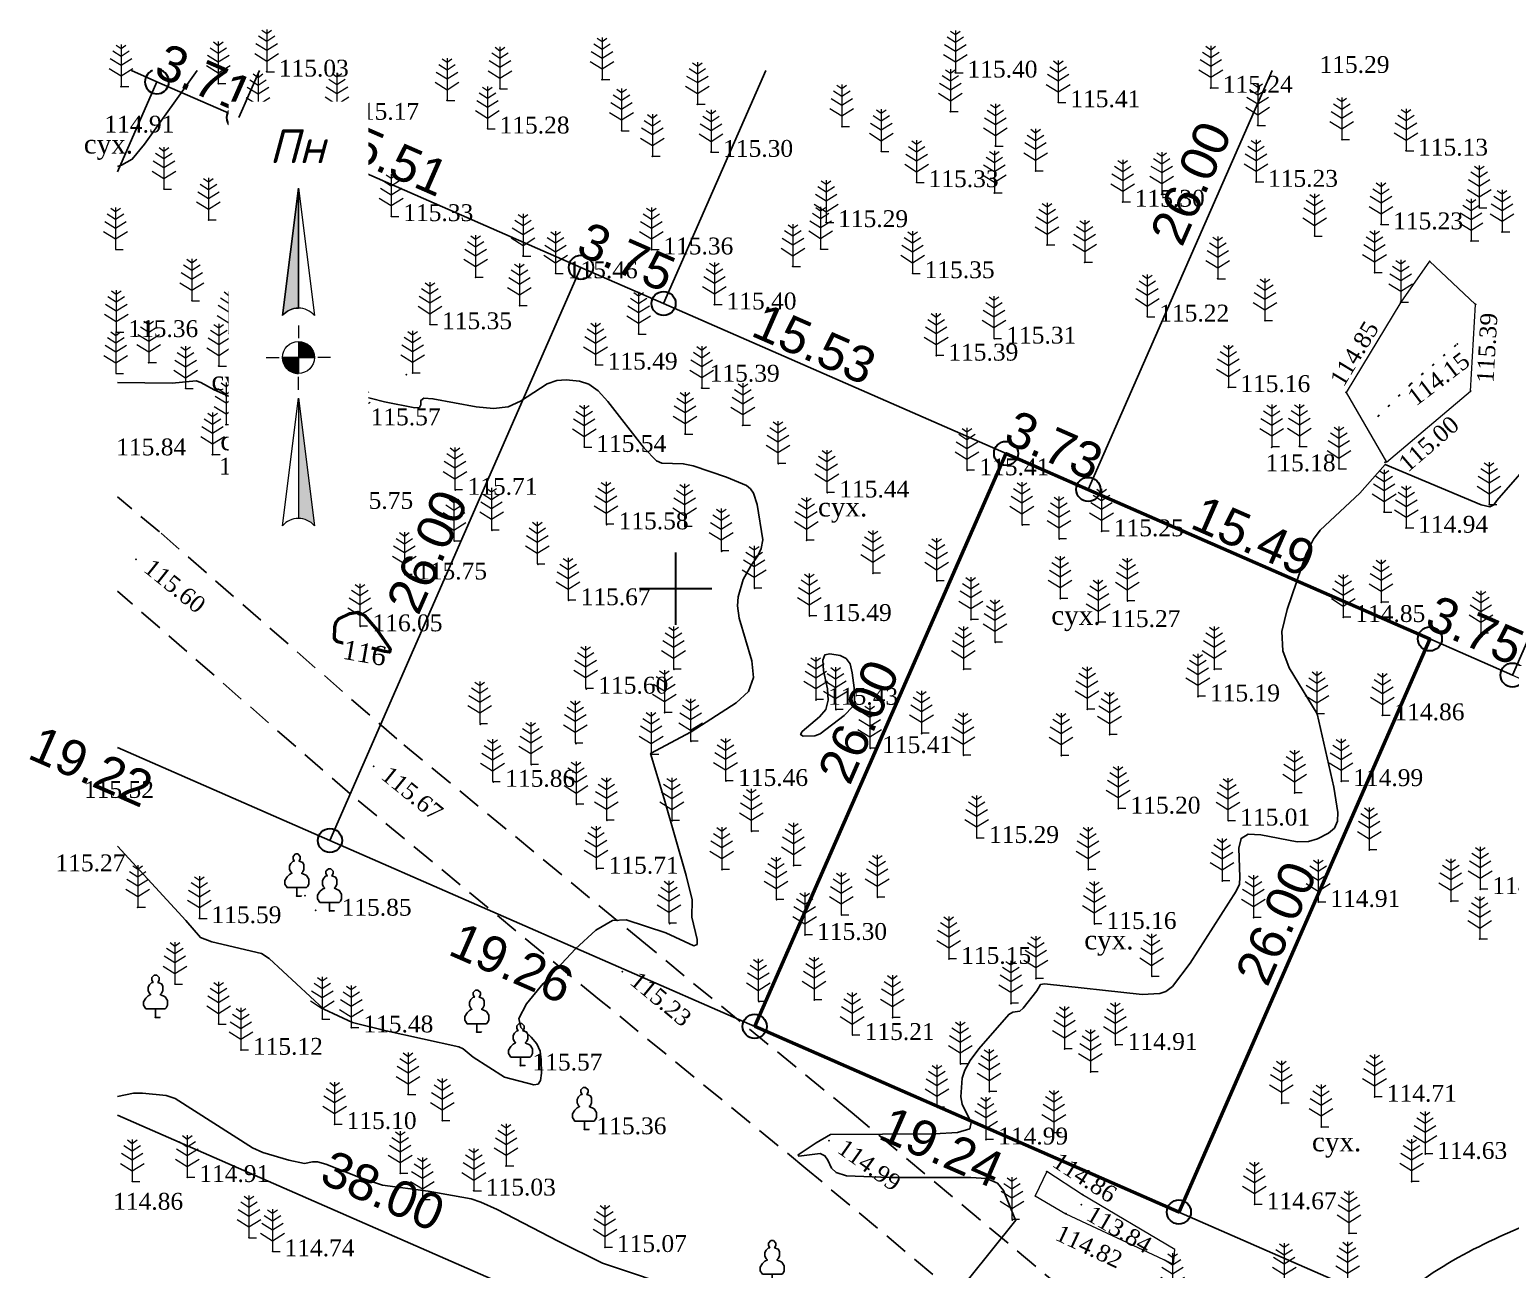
# Model space of a CAD drawing. Header units: millimetres. Extents: x 5405473 to 5405583, y 5524875 to 5524973.
# Drawn here: x 5405473.2 to 5405534.7, y 5524921.7 to 5524973.2 of the extents above; entities that cross this region are included whole.
import ezdxf
from ezdxf.enums import TextEntityAlignment as Align

# ---------------------------------------------------------------- set-up
doc = ezdxf.new("R2010")
doc.units = ezdxf.units.MM
doc.set_wipeout_variables(frame=1)
doc.linetypes.add('DASHEDX2', pattern=[1.5, 1, -0.5])
doc.linetypes.add('HIDDEN', pattern=[0.5, 0, -0.5])
for name, color, linetype, lineweight in [('#Лист (текст_ПН)', 250, 'Continuous', 0), ('#Штамп', 250, 'Continuous', 0), ('11900000', 1, 'Continuous', 30), ('Контур', 7, 'HIDDEN', 30), ('рельеф', 7, 'Continuous', 0), ('ТОЧКИ', 7, 'Continuous', 30)]:
    doc.layers.add(name, color=color, linetype=linetype, lineweight=lineweight)
for name, color, linetype in [('горизонтали', 42, 'Continuous'), ('дороги', 7, 'Continuous'), ('Ділянки_Межі', 10, 'Continuous'), ('надписи', 7, 'Continuous'), ('отметки', 7, 'Continuous'), ('промеры', 185, 'Continuous'), ('Растительность', 7, 'Continuous')]:
    doc.layers.add(name, color=color, linetype=linetype)
doc.styles.get("Standard").update_dxf_attribs({"font": 'arial.ttf'})
doc.styles.add('times', font='times.ttf')
doc.styles.add('Мой_Топо', font='isocpeui.ttf')
doc.linetypes.add('канава 0', pattern='A,0.9,0,["|",Standard,S=0.25,R=0,X=0,Y=0],0.1', length=1)

# ---------------------------------------------------------------- blocks, each defined once
blk = doc.blocks.new('A$C51FE15A3')
at = {"layer": 'Растительность', "color": 94, "lineweight": 0}
for points in [[(-0.343, 1.489), (0, 1.267), (0.343, 1.489)], [(-0.201, 1.726), (0, 1.584), (0.201, 1.726)], [(0, 1.75), (0, 0), (0.319, 0)], [(-0.493, 0.753), (0, 0.444), (0.493, 0.753)], [(-0.447, 1.172), (0, 0.895), (0.447, 1.172)]]:
    blk.add_lwpolyline(points, dxfattribs=at)
blk = doc.blocks.new('A$C2ACB5305')
at = {"layer": 'Растительность'}
blk.add_lwpolyline([(0.2, 0), (0.2, 0), (0, 0), (0, 0.35), (-0.4, 0.35), (-0.5, 0.5), (-0.5, 0.65), (-0.4, 0.8), (-0.3, 0.9), (-0.2, 0.95), (-0.25, 1), (-0.3, 1.1), (-0.3, 1.25), (-0.25, 1.35), (-0.15, 1.45), (-0.1, 1.45), (-0.15, 1.55), (-0.15, 1.65), (-0.05, 1.75), (0.05, 1.75), (0.15, 1.65), (0.15, 1.55), (0.1, 1.45), (0.25, 1.4), (0.3, 1.3), (0.3, 1.1), (0.25, 1), (0.2, 0.95), (0.4, 0.85), (0.5, 0.7), (0.5, 0.5), (0.45, 0.4), (0.4, 0.35), (0, 0.35)], dxfattribs=at)
blk = doc.blocks.new('*U6')
at = {"color": 0}
for points in [[(-0.113, 0), (-0.109, -0.029), (-0.097, -0.056)], [(-0.113, 0), (-0.097, -0.056), (0, 0)], [(-0.097, -0.056), (0, -0.113), (0, 0)], [(-0.097, -0.056), (-0.08, -0.08), (-0.056, -0.097)], [(-0.097, -0.056), (-0.056, -0.097), (0, -0.113)], [(-0.056, -0.097), (-0.029, -0.109), (0, -0.113)]]:
    blk.add_solid(points, dxfattribs=at)
blk = doc.blocks.new('*U7')
at = {"color": 0}
for points in [[(0, 0), (0.097, 0.056), (0, 0.113)], [(0.097, 0.056), (0.029, 0.109), (0, 0.113)], [(0.097, 0.056), (0.056, 0.097), (0.029, 0.109)], [(0, 0), (0.113, 0), (0.097, 0.056)], [(0.097, 0.056), (0.08, 0.08), (0.056, 0.097)], [(0.113, 0), (0.109, 0.029), (0.097, 0.056)]]:
    blk.add_solid(points, dxfattribs=at)
blk = doc.blocks.new('*U8')
at = {"color": 0}
for points in [[(0, -1.136), (0.021, -1.138), (0, -0.288)], [(0.021, -1.138), (0.042, -1.142), (0, -0.288)], [(0.042, -1.142), (0.062, -1.15), (0, -0.288)], [(0.062, -1.15), (0.081, -1.16), (0, -0.288)], [(0.081, -1.16), (0.098, -1.173), (0, -0.288)], [(0.098, -1.173), (0.113, -1.188), (0, -0.288)]]:
    blk.add_solid(points, dxfattribs=at)
blk = doc.blocks.new('*U9')
at = {"color": 0}
for points in [[(-0.113, 0.297), (-0.098, 0.312), (0, 1.197)], [(-0.098, 0.312), (-0.081, 0.325), (0, 1.197)], [(-0.081, 0.325), (-0.062, 0.335), (0, 1.197)], [(-0.062, 0.335), (-0.042, 0.343), (0, 1.197)], [(-0.042, 0.343), (-0.021, 0.347), (0, 1.197)], [(-0.021, 0.347), (0, 0.349), (0, 1.197)]]:
    blk.add_solid(points, dxfattribs=at)
blk = doc.blocks.new('#Північ')
at = {"color": 7}
blk.add_wipeout([(-2.901, 10.635), (2.901, 10.635), (2.901, -7.981), (-2.901, -7.981)], dxfattribs=at).dxf.layer = '#Лист (текст_ПН)'
at = {"layer": '#Лист (текст_ПН)'}
for p, q in [((-0.663, 1.748), (0, 7.043)), ((0, 7.043), (0, 2.052)), ((0, 7.043), (0.663, 1.748)), ((0, 1.337), (0, 0.807)), ((0, 0.662), (0, -0.662)), ((-1.337, 0), (-0.807, 0)), ((-0.662, 0), (0.662, 0)), ((1.337, 0), (0.807, 0)), ((0, -1.337), (0, -0.807)), ((-0.663, -6.99), (0, -1.695)), ((0, -1.695), (0.663, -6.99)), ((0, -1.695), (0, -6.686))]:
    blk.add_line(p, q, dxfattribs=at)
at = {"layer": '#Лист (текст_ПН)', "flags": 128}
for points in [[(0, 7.043), (-0.663, 1.748, -0.218585), (0, 2.052)], [(0, 0), (-0.662, 0, 0.414214), (0, -0.662)]]:
    blk.add_lwpolyline(points, format="xyb", close=True, dxfattribs=at)
at = {"layer": '#Лист (текст_ПН)'}
blk.add_circle((0, 0), 0.662, dxfattribs=at)
for centre in [(0, 1.178), (0, -7.56)]:
    blk.add_arc(centre, 0.874, 40.67981, 139.32019, dxfattribs=at)
at = {"layer": '#Лист (текст_ПН)', "xscale": 5.883850111352785, "yscale": 5.883850111352785, "zscale": 5.883850111352785}
for name in ['*U9', '*U7', '*U6', '*U8']:
    blk.add_blockref(name, (0, 0), dxfattribs=at)
at = {"layer": '#Лист (текст_ПН)', "style": 'Мой_Топо'}
blk.add_text('Пн', height=1.4, dxfattribs=at).set_placement((-1.217, 8.077))

msp = doc.modelspace()

# ---------------------------------------------------------------- linework, layer by layer
at = {"layer": '11900000', "color": 7}
for points in [[(5405500, 5524948.5, 0), (5405500, 5524951.5, 0)], [(5405500, 5524948.5, 0), (5405500, 5524951.5, 0)], [(5405498.5, 5524950, 0), (5405501.5, 5524950, 0)], [(5405498.5, 5524950, 0), (5405501.5, 5524950, 0)]]:
    msp.add_polyline3d(points, dxfattribs=at)
at = {"layer": 'горизонтали', "color": 32}
for points in [[(5405476.811, 5524967.537, 115), (5405476.977, 5524967.592, 115), (5405477.427, 5524967.842, 115), (5405477.927, 5524968.472, 115), (5405480.119, 5524971.525, 115)], [(5405476.811, 5524939.291, 115.5), (5405479.657, 5524936.202, 115.5), (5405480.257, 5524935.502, 115.5), (5405480.727, 5524935.322, 115.5), (5405482.787, 5524934.832, 115.5), (5405483.107, 5524934.632, 115.5), (5405485.377, 5524932.522, 115.5), (5405486.577, 5524931.972, 115.5), (5405487.967, 5524931.622, 115.5), (5405490.987, 5524930.952, 115.5), (5405491.177, 5524930.872, 115.5), (5405491.587, 5524930.532, 115.5), (5405492.887, 5524929.702, 115.5), (5405494.107, 5524929.382, 115.5), (5405494.287, 5524929.402, 115.5), (5405494.387, 5524929.562, 115.5), (5405494.427, 5524929.862, 115.5), (5405494.417, 5524930.412, 115.5), (5405494.367, 5524930.772, 115.5), (5405494.227, 5524931.082, 115.5), (5405493.997, 5524931.362, 115.5), (5405493.567, 5524931.762, 115.5), (5405493.487, 5524932.142, 115.5), (5405493.797, 5524932.752, 115.5), (5405494.497, 5524933.592, 115.5), (5405495.837, 5524935.032, 115.5), (5405496.677, 5524935.802, 115.5), (5405497.377, 5524936.212, 115.5), (5405497.947, 5524936.242, 115.5), (5405499.597, 5524935.692, 115.5), (5405500.757, 5524935.152, 115.5), (5405500.887, 5524935.212, 115.5), (5405500.887, 5524935.422, 115.5), (5405500.677, 5524936.352, 115.5), (5405500.687, 5524937.072, 115.5), (5405500.437, 5524938.082, 115.5), (5405499.527, 5524941.262, 115.5), (5405498.957, 5524943.152, 115.5), (5405500.647, 5524944.052, 115.5), (5405502.517, 5524945.252, 115.5), (5405503.027, 5524945.722, 115.5), (5405503.237, 5524946.302, 115.5), (5405503.157, 5524946.992, 115.5), (5405502.637, 5524948.772, 115.5), (5405502.567, 5524949.282, 115.5), (5405502.597, 5524949.652, 115.5), (5405502.807, 5524950.372, 115.5), (5405503.117, 5524950.942, 115.5), (5405503.407, 5524951.362, 115.5), (5405503.557, 5524951.672, 115.5), (5405503.617, 5524952.032, 115.5), (5405503.387, 5524953.502, 115.5), (5405503.227, 5524953.962, 115.5), (5405503.107, 5524954.142, 115.5), (5405502.947, 5524954.282, 115.5), (5405502.117, 5524954.632, 115.5), (5405500.727, 5524955.102, 115.5), (5405500.317, 5524955.192, 115.5), (5405499.427, 5524955.212, 115.5), (5405499.207, 5524955.312, 115.5), (5405498.697, 5524955.832, 115.5), (5405497.177, 5524957.772, 115.5), (5405496.777, 5524958.222, 115.5), (5405496.387, 5524958.502, 115.5), (5405496.007, 5524958.622, 115.5), (5405495.457, 5524958.672, 115.5), (5405495.067, 5524958.652, 115.5), (5405494.657, 5524958.512, 115.5), (5405493.547, 5524957.792, 115.5), (5405493.037, 5524957.552, 115.5), (5405492.427, 5524957.482, 115.5), (5405491.717, 5524957.552, 115.5), (5405489.917, 5524957.892, 115.5), (5405489.537, 5524957.912, 115.5), (5405489.417, 5524957.822, 115.5), (5405489.417, 5524957.632, 115.5), (5405489.357, 5524957.532, 115.5), (5405489.167, 5524957.512, 115.5), (5405487.897, 5524957.762, 115.5), (5405486.817, 5524958.042, 115.5), (5405485.597, 5524958.172, 115.5), (5405484.637, 5524958.162, 115.5), (5405481.947, 5524957.892, 115.5), (5405481.427, 5524957.992, 115.5), (5405480.827, 5524958.262, 115.5), (5405480.277, 5524958.572, 115.5), (5405480.077, 5524958.632, 115.5), (5405479.087, 5524958.542, 115.5), (5405476.811, 5524958.561, 115.5)], [(5405537.377, 5524957.402, 115), (5405534.117, 5524953.662, 115), (5405533.987, 5524953.482, 115), (5405533.817, 5524953.402, 115), (5405533.467, 5524953.482, 115), (5405529.477, 5524955.162, 115), (5405528.427, 5524953.962, 115), (5405526.777, 5524952.422, 115), (5405526.497, 5524952.052, 115), (5405526.197, 5524951.442, 115), (5405525.397, 5524949.132, 115), (5405525.187, 5524948.212, 115), (5405525.217, 5524947.412, 115), (5405525.487, 5524946.712, 115), (5405526.647, 5524944.792, 115), (5405527.347, 5524941.752, 115), (5405527.507, 5524940.692, 115), (5405527.497, 5524940.332, 115), (5405527.367, 5524940.042, 115), (5405527.117, 5524939.842, 115), (5405526.657, 5524939.602, 115), (5405526.287, 5524939.492, 115), (5405525.817, 5524939.482, 115), (5405524.307, 5524939.772, 115), (5405523.787, 5524939.802, 115), (5405523.487, 5524939.622, 115), (5405523.397, 5524939.212, 115), (5405523.437, 5524938.012, 115), (5405523.417, 5524937.712, 115), (5405523.277, 5524937.422, 115), (5405521.367, 5524934.432, 115), (5405520.637, 5524933.472, 115), (5405520.357, 5524933.252, 115), (5405520.107, 5524933.172, 115), (5405519.377, 5524933.132, 115), (5405515.317, 5524933.572, 115), (5405515.157, 5524933.552, 115), (5405515.007, 5524933.282, 115), (5405514.437, 5524932.562, 115), (5405514.297, 5524932.442, 115), (5405514.007, 5524932.392, 115), (5405513.837, 5524932.302, 115), (5405512.587, 5524930.872, 115), (5405512.237, 5524930.392, 115), (5405512.007, 5524929.992, 115), (5405511.907, 5524929.652, 115), (5405511.847, 5524928.882, 115), (5405511.907, 5524928.572, 115), (5405512.277, 5524927.812, 115), (5405512.217, 5524927.552, 115), (5405511.707, 5524927.402, 115), (5405510.757, 5524927.342, 115), (5405506.437, 5524927.322, 115), (5405505.837, 5524926.972, 115), (5405505.087, 5524926.472, 115), (5405505.117, 5524926.412, 115), (5405506.007, 5524926.522, 115), (5405506.197, 5524926.432, 115), (5405506.327, 5524926.252, 115), (5405506.467, 5524925.922, 115), (5405506.667, 5524925.732, 115), (5405507.097, 5524925.602, 115), (5405508.877, 5524925.522, 115), (5405512.267, 5524925.532, 115), (5405512.917, 5524925.482, 115), (5405513.367, 5524925.292, 115), (5405513.617, 5524924.982, 115), (5405514.087, 5524923.822, 115), (5405514.137, 5524923.762, 115), (5405510.257, 5524918.922, 115)], [(5405500.397, 5524920.822, 115), (5405496.957, 5524921.962, 115), (5405495.117, 5524922.882, 115), (5405492.577, 5524924.192, 115), (5405491.907, 5524924.502, 115), (5405491.497, 5524924.642, 115), (5405489.717, 5524924.962, 115), (5405487.817, 5524925.212, 115), (5405486.837, 5524925.542, 115), (5405485.467, 5524926.082, 115), (5405485.117, 5524926.182, 115), (5405484.917, 5524926.182, 115), (5405484.577, 5524926.112, 115), (5405483.927, 5524926.242, 115), (5405482.847, 5524926.562, 115), (5405482.417, 5524926.762, 115), (5405479.207, 5524928.812, 115), (5405478.827, 5524928.942, 115), (5405477.857, 5524929.032, 115), (5405477.477, 5524929.032, 115), (5405476.817, 5524928.892, 115), (5405476.811, 5524928.89, 115)]]:
    msp.add_polyline3d(points, dxfattribs=at)
at = {"layer": 'горизонтали', "color": 32, "lineweight": 50}
for points in [[(5405485.837, 5524948.412, 116), (5405485.897, 5524948.602, 116), (5405486.007, 5524948.742, 116), (5405486.467, 5524948.962, 116), (5405486.797, 5524949.022, 116), (5405487.067, 5524948.882, 116), (5405487.597, 5524948.272, 116), (5405488.137, 5524947.492, 116), (5405488.107, 5524947.362, 116), (5405487.897, 5524947.382, 116), (5405487.372, 5524947.522, 116)], [(5405486.182, 5524947.73, 116), (5405486.167, 5524947.732, 116), (5405485.947, 5524947.792, 116), (5405485.827, 5524947.912, 116), (5405485.837, 5524948.412, 116), (5405485.837, 5524948.412, 116)]]:
    msp.add_polyline3d(points, dxfattribs=at)
at = {"layer": 'горизонтали', "color": 32}
msp.add_polyline3d([(5405505.787, 5524943.882, 115.5), (5405506.007, 5524943.962, 115.5), (5405506.997, 5524944.722, 115.5), (5405507.357, 5524945.102, 115.5), (5405507.427, 5524945.242, 115.5), (5405507.417, 5524945.872, 115.5), (5405507.337, 5524946.502, 115.5), (5405507.247, 5524946.872, 115.5), (5405507.077, 5524947.102, 115.5), (5405506.837, 5524947.222, 115.5), (5405506.407, 5524947.292, 115.5), (5405506.197, 5524947.252, 115.5), (5405506.107, 5524947.022, 115.5), (5405506.147, 5524946.602, 115.5), (5405506.307, 5524945.832, 115.5), (5405506.337, 5524945.362, 115.5), (5405506.237, 5524944.972, 115.5), (5405505.977, 5524944.672, 115.5), (5405505.257, 5524944.062, 115.5), (5405505.187, 5524943.932, 115.5), (5405505.297, 5524943.872, 115.5), (5405505.787, 5524943.882, 115.5)], close=True, dxfattribs=at)
msp.add_open_spline([(5405476.811, 5524911.208), (5405478.577, 5524910.936), (5405482.15, 5524910.836), (5405487.753, 5524910.726), (5405489.619, 5524917.188), (5405495.917, 5524914.065), (5405499.639, 5524916.398), (5405503.163, 5524916.446), (5405505.422, 5524912.201), (5405510.741, 5524912.765), (5405517.84, 5524907.268), (5405517.736, 5524918.751), (5405526.319, 5524913.304), (5405528.739, 5524920.191), (5405534.133, 5524923.283), (5405541.145, 5524925.692), (5405545.038, 5524930.064), (5405547.24, 5524934.591), (5405549.31, 5524934.412), (5405550.203, 5524932.882), (5405549.792, 5524934.366), (5405550.801, 5524934.735), (5405551.741, 5524935.172), (5405553.708, 5524934.388), (5405555.917, 5524933.521), (5405558.306, 5524932.82), (5405559.418, 5524933.066), (5405559.555, 5524933.105)], degree=3, knots=[639.553594, 639.553594, 639.553594, 639.553594, 645.037599, 650.155211, 654.20471, 660.817642, 664.928993, 667.318617, 670.308652, 677.41329, 682.706882, 689.124319, 696.095438, 699.812558, 707.481109, 714.462237, 721.355903, 725.779106, 726.515958, 727.610805, 728.505739, 728.853044, 730.63022, 731.440457, 735.00311, 738.019619, 738.449354, 738.449354, 738.449354, 738.449354], dxfattribs=at)
at = {"layer": 'дороги', "color": 7, "linetype": 'DASHEDX2', "elevation": 112.707}
for points in [[(5405539.025, 5524900.277), (5405526.201, 5524911.666), (5405519.211, 5524918.065), (5405516.109, 5524920.874), (5405507.325, 5524928.213), (5405498.739, 5524935.236), (5405488.419, 5524943.754), (5405478.555, 5524952.36), (5405476.811, 5524953.814)], [(5405516.907, 5524916.173), (5405514.139, 5524918.61), (5405505.413, 5524925.901), (5405496.835, 5524932.918), (5405486.477, 5524941.466), (5405476.811, 5524949.9)]]:
    msp.add_lwpolyline(points, dxfattribs=at)
at = {"layer": 'Ділянки_Межі', "lineweight": 25}
for points in [[(5405477.395, 5524971.525), (5405478.451, 5524971.063), (5405476.811, 5524967.315)], [(5405482.708, 5524971.525), (5405481.853, 5524969.573), (5405478.451, 5524971.063), (5405477.395, 5524971.525)], [(5405503.741, 5524971.525), (5405499.497, 5524961.849), (5405496.065, 5524963.351), (5405481.853, 5524969.573)], [(5405524.773, 5524971.525), (5405517.141, 5524954.124), (5405513.725, 5524955.62), (5405499.497, 5524961.849)], [(5405499.497, 5524961.849), (5405503.741, 5524971.525)], [(5405542.223, 5524971.525), (5405545.191, 5524970.226), (5405534.764, 5524946.408), (5405531.332, 5524947.911), (5405517.141, 5524954.124)], [(5405517.141, 5524954.124), (5405524.773, 5524971.525)], [(5405476.811, 5524967.315), (5405478.451, 5524971.063), (5405481.853, 5524969.573), (5405496.065, 5524963.351), (5405485.638, 5524939.534), (5405476.811, 5524943.398)], [(5405559.555, 5524936.027), (5405559.319, 5524935.658), (5405545.992, 5524913.11), (5405520.904, 5524924.094), (5405503.281, 5524931.809), (5405485.638, 5524939.534), (5405476.811, 5524943.398)], [(5405476.811, 5524928.115), (5405504.504, 5524915.991), (5405539.966, 5524900.465), (5405538.713, 5524897.773)]]:
    msp.add_lwpolyline(points, dxfattribs=at)
msp.add_lwpolyline([(5405485.638, 5524939.534), (5405496.065, 5524963.351), (5405499.497, 5524961.849), (5405513.725, 5524955.62), (5405503.281, 5524931.809)], close=True, dxfattribs=at)
at = {"layer": 'Ділянки_Межі', "lineweight": 50}
msp.add_lwpolyline([(5405503.281, 5524931.809), (5405513.725, 5524955.62), (5405517.141, 5524954.124), (5405531.332, 5524947.911), (5405520.904, 5524924.094)], close=True, dxfattribs=at)
at = {"layer": 'Ділянки_Межі', "lineweight": 0}
msp.add_lwpolyline([(5405520.904, 5524924.094), (5405531.332, 5524947.911), (5405534.764, 5524946.408), (5405559.319, 5524935.658), (5405545.992, 5524913.11)], close=True, dxfattribs=at)
msp.add_lwpolyline([(5405476.811, 5524928.115), (5405504.504, 5524915.991), (5405496.663, 5524897.773)], dxfattribs=at)
at = {"layer": 'Контур', "color": 7, "linetype": 'HIDDEN'}
msp.add_lwpolyline([(5405529.169, 5524957.15), (5405530.53, 5524958.49), (5405532.465, 5524960.161)], dxfattribs=at)
at = {"layer": 'отметки', "color": 7}
for p in [(5405483.012, 5524971.478, 115.028), (5405496.936, 5524971.147, 115.201), (5405511.622, 5524971.438, 115.402), (5405476.961, 5524970.864, 114.907), (5405481.001, 5524970.988, 115.045), (5405492.698, 5524970.772, 115.174), (5405522.228, 5524970.807, 115.242), (5405490.505, 5524970.29, 115.208), (5405500.899, 5524970.128, 115.353), (5405515.894, 5524970.205, 115.407), (5405482.649, 5524969.664, 115.132), (5405485.935, 5524969.682, 115.165), (5405511.415, 5524969.825, 115.357), (5405524.183, 5524969.254, 115.235), (5405492.183, 5524969.113, 115.276), (5405497.753, 5524969.03, 115.289), (5405506.904, 5524969.197, 115.365), (5405527.674, 5524968.663, 115.194), (5405501.471, 5524968.142, 115.302), (5405508.538, 5524968.173, 115.355), (5405513.277, 5524968.395, 115.392), (5405530.338, 5524968.195, 115.131), (5405499.025, 5524967.97, 115.259), (5405486.333, 5524967.018, 115.26), (5405510.006, 5524966.884, 115.333), (5405514.95, 5524967.357, 115.315), (5405524.105, 5524966.898, 115.226), (5405478.739, 5524966.605, 115.074), (5405513.235, 5524966.436, 115.358), (5405520.188, 5524966.387, 115.262), (5405518.571, 5524966.071, 115.302), (5405533.383, 5524965.835, 115.087), (5405480.594, 5524965.322, 115.182), (5405483.216, 5524965.227, 115.271), (5405488.184, 5524965.473, 115.326), (5405506.247, 5524965.223, 115.29), (5405529.304, 5524965.131, 115.229), (5405526.541, 5524964.652, 115.167), (5405533.043, 5524964.45, 115.191), (5405534.332, 5524964.817, 115.084), (5405493.661, 5524963.824, 115.374), (5405498.986, 5524964.088, 115.358), (5405506.018, 5524964.106, 115.355), (5405515.429, 5524964.284, 115.223), (5405486.379, 5524963.299, 115.295), (5405495.015, 5524963.098, 115.463), (5405504.866, 5524963.386, 115.315), (5405509.841, 5524963.102, 115.351), (5405516.985, 5524963.564, 115.313), (5405529.032, 5524963.133, 115.092), (5405531.318, 5524963.602, 115.124), (5405491.687, 5524962.941, 115.329), (5405522.516, 5524962.877, 115.176), (5405479.901, 5524961.959, 115.216), (5405530.115, 5524961.915, 115.153), (5405493.513, 5524961.756, 115.453), (5405501.612, 5524961.802, 115.401), (5405519.588, 5524961.3, 115.217), (5405533.231, 5524961.809, 115.175), (5405486.484, 5524961.085, 115.311), (5405489.793, 5524960.981, 115.354), (5405524.476, 5524961.137, 115.192), (5405481.445, 5524960.599, 115.313), (5405498.457, 5524960.578, 115.406), (5405513.234, 5524960.383, 115.306), (5405532.465, 5524960.161, 113.883), (5405483.002, 5524959.615, 115.422), (5405510.825, 5524959.675, 115.385), (5405478.113, 5524959.389, 115.394), (5405481.015, 5524959.255, 115.456), (5405488.806, 5524958.892, 115.408), (5405489.067, 5524958.958, 115.45), (5405496.673, 5524959.304, 115.488), (5405479.64, 5524958.321, 115.526), (5405501.077, 5524958.334, 115.391), (5405522.955, 5524958.369, 115.164), (5405530.525, 5524958.486, 114.153), (5405533.023, 5524958.213, 115.388), (5405527.851, 5524958.152, 114.846), (5405486.827, 5524956.986, 115.569), (5405481.322, 5524956.818, 115.546), (5405500.39, 5524956.425, 115.46), (5405502.787, 5524956.792, 115.395), (5405496.2, 5524955.88, 115.544), (5405524.762, 5524955.877, 115.178), (5405525.91, 5524955.907, 115.088), (5405480.755, 5524955.573, 115.604), (5405504.259, 5524955.194, 115.456), (5405529.471, 5524955.253, 115.002), (5405512.115, 5524954.909, 115.414), (5405527.55, 5524954.986, 115.063), (5405490.852, 5524954.098, 115.71), (5405506.296, 5524953.987, 115.444), (5405485.688, 5524953.515, 115.75), (5405533.798, 5524953.484, 115.004), (5405486.416, 5524953.064, 115.729), (5405497.129, 5524952.664, 115.578), (5405514.395, 5524952.65, 115.346), (5405529.427, 5524953.185, 114.942), (5405492.365, 5524952.421, 115.701), (5405500.383, 5524952.575, 115.59), (5405515.931, 5524952.058, 115.302), (5405517.7, 5524952.375, 115.247), (5405530.345, 5524952.523, 114.937), (5405486.117, 5524951.806, 115.787), (5405490.805, 5524951.972, 115.707), (5405501.911, 5524951.555, 115.569), (5405505.44, 5524952.006, 115.433), (5405477.581, 5524951.219, 115.596), (5405494.275, 5524951.004, 115.729), (5405488.755, 5524950.58, 115.753), (5405508.201, 5524950.635, 115.465), (5405510.856, 5524950.314, 115.404), (5405503.277, 5524950.01, 115.466), (5405515.977, 5524949.577, 115.353), (5405495.552, 5524949.511, 115.674), (5405518.772, 5524949.489, 115.137), (5405529.307, 5524949.432, 114.848), (5405486.906, 5524948.427, 116.05), (5405505.567, 5524948.856, 115.486), (5405512.272, 5524948.707, 115.361), (5405517.561, 5524948.602, 115.266), (5405527.732, 5524948.813, 114.849), (5405513.276, 5524947.77, 115.317), (5405533.456, 5524948.149, 114.875), (5405499.924, 5524946.65, 115.608), (5405511.964, 5524946.65, 115.383), (5405522.379, 5524946.645, 115.135), (5405496.285, 5524945.835, 115.598), (5405505.833, 5524945.375, 115.429), (5405521.696, 5524945.514, 115.19), (5405499.548, 5524944.84, 115.549), (5405506.662, 5524944.969, 115.522), (5405517.099, 5524944.978, 115.232), (5405526.644, 5524944.791, 115), (5405529.36, 5524944.729, 114.858), (5405491.891, 5524944.363, 115.879), (5405495.858, 5524943.561, 115.656), (5405500.637, 5524943.647, 115.486), (5405510.22, 5524943.974, 115.341), (5405518.03, 5524943.934, 115.182), (5405498.996, 5524943.104, 115.498), (5405508.079, 5524943.367, 115.412), (5405511.959, 5524943.066, 115.351), (5405516.027, 5524943.053, 115.268), (5405487.448, 5524942.61, 115.672), (5405494.009, 5524942.679, 115.747), (5405492.418, 5524941.965, 115.86), (5405502.091, 5524941.999, 115.461), (5405527.646, 5524941.995, 114.985), (5405495.886, 5524941.042, 115.632), (5405525.72, 5524941.51, 115.079), (5405497.142, 5524940.364, 115.647), (5405499.857, 5524940.358, 115.497), (5405518.394, 5524940.851, 115.203), (5405522.951, 5524940.355, 115.011), (5405503.161, 5524939.913, 115.424), (5405512.517, 5524939.631, 115.291), (5405528.816, 5524939.139, 114.948), (5405504.906, 5524938.485, 115.374), (5405496.716, 5524938.354, 115.709), (5405501.929, 5524938.316, 115.443), (5405517.142, 5524938.317, 115.095), (5405522.705, 5524937.85, 115.021), (5405533.422, 5524937.506, 114.786), (5405477.652, 5524936.759, 115.284), (5405484.257, 5524937.224, 115.766), (5405484.598, 5524937.235, 115.868), (5405485.047, 5524936.636, 115.768), (5405504.192, 5524937.072, 115.32), (5405508.389, 5524937.169, 115.265), (5405526.695, 5524936.973, 114.913), (5405532.207, 5524937.007, 114.829), (5405480.213, 5524936.298, 115.587), (5405485.622, 5524936.608, 115.847), (5405499.743, 5524936.083, 115.546), (5405506.897, 5524936.433, 115.304), (5405517.399, 5524936.057, 115.158), (5405524.009, 5524936.324, 114.964), (5405505.373, 5524935.601, 115.302), (5405533.403, 5524935.434, 114.796), (5405511.358, 5524934.607, 115.148), (5405479.196, 5524933.563, 115.152), (5405497.787, 5524934.077, 115.235), (5405514.974, 5524933.791, 115.006), (5405519.785, 5524933.882, 115.034), (5405503.454, 5524932.84, 115.409), (5405505.763, 5524932.91, 115.239), (5405513.932, 5524932.759, 115.009), (5405478.389, 5524932.183, 115.088), (5405481.01, 5524931.905, 115.168), (5405485.318, 5524932.112, 115.465), (5405486.525, 5524931.757, 115.482), (5405509.014, 5524932.168, 115.137), (5405491.737, 5524931.57, 115.581), (5405507.351, 5524931.444, 115.21), (5405481.937, 5524930.828, 115.12), (5405516.16, 5524930.875, 114.961), (5405518.275, 5524931.031, 114.911), (5405493.552, 5524930.176, 115.568), (5405511.832, 5524930.242, 115.01), (5405517.24, 5524929.918, 114.894), (5405488.882, 5524928.979, 115.232), (5405513.036, 5524929.098, 114.923), (5405529.042, 5524928.879, 114.712), (5405510.866, 5524928.445, 115.058), (5405525.171, 5524928.617, 114.775), (5405485.83, 5524927.744, 115.102), (5405490.304, 5524927.894, 115.255), (5405496.209, 5524927.525, 115.361), (5405526.818, 5524927.625, 114.765), (5405506.369, 5524927.057, 114.986), (5405512.896, 5524927.102, 114.987), (5405515.719, 5524927.381, 114.835), (5405531.135, 5524926.501, 114.634), (5405488.555, 5524925.705, 115.049), (5405492.955, 5524926.011, 115.114), (5405515.417, 5524925.776, 114.859), (5405477.424, 5524925.364, 114.9), (5405479.71, 5524925.541, 114.906), (5405491.614, 5524924.979, 115.026), (5405530.576, 5524925.356, 114.612), (5405489.477, 5524924.608, 114.967), (5405514.935, 5524924.762, 114.808), (5405516.853, 5524924.401, 113.843), (5405516.905, 5524924.809, 114.797), (5405524.051, 5524924.408, 114.67), (5405513.984, 5524923.769, 115.015), (5405516.21, 5524924.022, 114.82), (5405527.976, 5524923.209, 114.589), (5405482.272, 5524923.028, 114.814), (5405497.058, 5524922.632, 115.074), (5405483.251, 5524922.456, 114.741), (5405520.675, 5524921.927, 114.61)]:
    msp.add_point(p, dxfattribs=at)
at = {"layer": 'рельеф', "color": 7, "linetype": 'канава 0'}
for points, elevation in [([(5405533.231, 5524961.809), (5405531.318, 5524963.602), (5405530.12, 5524961.91), (5405527.851, 5524958.152)], 115.175), ([(5405527.85, 5524958.15), (5405529.534, 5524955.25), (5405533.02, 5524958.21), (5405533.02, 5524958.21), (5405533.23, 5524961.81)], 114.85), ([(5405515.417, 5524925.776), (5405514.935, 5524924.762), (5405516.21, 5524924.022), (5405520.675, 5524921.927), (5405520.738, 5524922.537)], 114.859), ([(5405520.738, 5524922.537), (5405516.905, 5524924.809), (5405515.417, 5524925.776)], 114.859)]:
    msp.add_lwpolyline(points, dxfattribs=dict(at, elevation=elevation))
at = {"layer": 'ТОЧКИ'}
for centre in [(5405481.853, 5524969.573, 107.24), (5405496.065, 5524963.351, 107.24), (5405499.497, 5524961.849, 107.24), (5405513.725, 5524955.62, 107.24), (5405517.141, 5524954.124, 107.24), (5405531.332, 5524947.911, 107.24), (5405534.764, 5524946.408, 107.24), (5405485.638, 5524939.534), (5405503.281, 5524931.809), (5405520.904, 5524924.094)]:
    msp.add_circle(centre, 0.5, dxfattribs=at)
for start, end in [(112.3027, 269.99908), (270.00092, 67.6973)]:
    msp.add_arc((5405478.451, 5524971.063, 107.24), 0.5, start, end, dxfattribs=at)

# ---------------------------------------------------------------- block references
at = {"layer": 'Растительность', "color": 7}
for name, p in [('A$C51FE15A3', (5405483.01, 5524971.48, 115.03)), ('A$C51FE15A3', (5405511.62, 5524971.44, 115.4)), ('A$C51FE15A3', (5405476.96, 5524970.86, 114.91)), ('A$C51FE15A3', (5405481, 5524970.99, 115.05)), ('A$C51FE15A3', (5405492.7, 5524970.77, 115.17)), ('A$C51FE15A3', (5405496.94, 5524971.15, 115.2)), ('A$C51FE15A3', (5405522.23, 5524970.81, 115.24)), ('A$C51FE15A3', (5405490.5, 5524970.29, 115.21)), ('A$C51FE15A3', (5405500.9, 5524970.13, 115.35)), ('A$C51FE15A3', (5405515.89, 5524970.2, 115.41)), ('A$C51FE15A3', (5405482.65, 5524969.66, 115.13)), ('A$C51FE15A3', (5405485.93, 5524969.68, 115.17)), ('A$C51FE15A3', (5405511.41, 5524969.83, 115.36)), ('A$C51FE15A3', (5405492.18, 5524969.11, 115.28)), ('A$C51FE15A3', (5405497.75, 5524969.03, 115.29)), ('A$C51FE15A3', (5405506.9, 5524969.2, 115.37)), ('A$C51FE15A3', (5405524.18, 5524969.25, 115.24)), ('A$C51FE15A3', (5405501.47, 5524968.14, 115.3)), ('A$C51FE15A3', (5405508.54, 5524968.17, 115.35)), ('A$C51FE15A3', (5405513.28, 5524968.39, 115.39)), ('A$C51FE15A3', (5405527.67, 5524968.66, 115.19)), ('A$C51FE15A3', (5405530.34, 5524968.19, 115.13)), ('A$C51FE15A3', (5405499.03, 5524967.97, 115.26)), ('A$C51FE15A3', (5405486.33, 5524967.02, 115.26)), ('A$C51FE15A3', (5405510.01, 5524966.88, 115.33)), ('A$C51FE15A3', (5405514.95, 5524967.36, 115.32)), ('A$C51FE15A3', (5405524.11, 5524966.9, 115.23)), ('A$C51FE15A3', (5405478.74, 5524966.6, 115.07)), ('A$C51FE15A3', (5405513.24, 5524966.44, 115.36)), ('A$C51FE15A3', (5405520.19, 5524966.39, 115.26)), ('A$C51FE15A3', (5405518.57, 5524966.07, 115.3)), ('A$C51FE15A3', (5405533.38, 5524965.83, 115.09)), ('A$C51FE15A3', (5405480.59, 5524965.32, 115.18)), ('A$C51FE15A3', (5405483.22, 5524965.23, 115.27)), ('A$C51FE15A3', (5405488.18, 5524965.47, 115.33)), ('A$C51FE15A3', (5405506.25, 5524965.22, 115.29)), ('A$C51FE15A3', (5405529.3, 5524965.13, 115.23)), ('A$C51FE15A3', (5405526.54, 5524964.65, 115.17)), ('A$C51FE15A3', (5405533.04, 5524964.45, 115.19)), ('A$C51FE15A3', (5405534.33, 5524964.82, 115.08)), ('A$C51FE15A3', (5405476.73, 5524964.09, 115.15)), ('A$C51FE15A3', (5405493.66, 5524963.82, 115.37)), ('A$C51FE15A3', (5405498.99, 5524964.09, 115.36)), ('A$C51FE15A3', (5405506.02, 5524964.11, 115.35)), ('A$C51FE15A3', (5405515.43, 5524964.28, 115.22)), ('A$C51FE15A3', (5405486.38, 5524963.3, 115.29)), ('A$C51FE15A3', (5405504.87, 5524963.39, 115.31)), ('A$C51FE15A3', (5405516.99, 5524963.56, 115.31)), ('A$C51FE15A3', (5405491.69, 5524962.94, 115.33)), ('A$C51FE15A3', (5405495.01, 5524963.1, 115.46)), ('A$C51FE15A3', (5405509.84, 5524963.1, 115.35)), ('A$C51FE15A3', (5405522.52, 5524962.88, 115.18)), ('A$C51FE15A3', (5405529.03, 5524963.13, 115.09)), ('A$C51FE15A3', (5405479.9, 5524961.96, 115.22)), ('A$C51FE15A3', (5405493.51, 5524961.76, 115.45)), ('A$C51FE15A3', (5405501.61, 5524961.8, 115.4)), ('A$C51FE15A3', (5405530.12, 5524961.91, 115.15)), ('A$C51FE15A3', (5405486.48, 5524961.08, 115.31)), ('A$C51FE15A3', (5405489.79, 5524960.98, 115.35)), ('A$C51FE15A3', (5405519.59, 5524961.3, 115.22)), ('A$C51FE15A3', (5405524.48, 5524961.14, 115.19)), ('A$C51FE15A3', (5405476.76, 5524960.65, 115.36)), ('A$C51FE15A3', (5405481.44, 5524960.6, 115.31)), ('A$C51FE15A3', (5405498.46, 5524960.58, 115.41)), ('A$C51FE15A3', (5405513.22, 5524960.4, 115.31)), ('A$C51FE15A3', (5405483, 5524959.62, 115.42)), ('A$C51FE15A3', (5405510.82, 5524959.7, 115.39)), ('A$C51FE15A3', (5405476.74, 5524958.94, 115.46)), ('A$C51FE15A3', (5405478.11, 5524959.39, 115.39)), ('A$C51FE15A3', (5405481.02, 5524959.25, 115.46)), ('A$C51FE15A3', (5405489.07, 5524958.96, 115.45)), ('A$C51FE15A3', (5405496.67, 5524959.3, 115.49)), ('A$C51FE15A3', (5405479.64, 5524958.32, 115.53)), ('A$C51FE15A3', (5405501.08, 5524958.33, 115.39)), ('A$C51FE15A3', (5405522.96, 5524958.37, 115.16)), ('A$C51FE15A3', (5405481.32, 5524956.82, 115.55)), ('A$C51FE15A3', (5405486.81, 5524957, 115.57)), ('A$C51FE15A3', (5405500.39, 5524956.42, 115.46)), ('A$C51FE15A3', (5405502.79, 5524956.79, 115.4)), ('A$C51FE15A3', (5405496.2, 5524955.88, 115.54)), ('A$C51FE15A3', (5405524.76, 5524955.9, 115.18)), ('A$C51FE15A3', (5405525.91, 5524955.91, 115.09)), ('A$C51FE15A3', (5405480.76, 5524955.57, 115.6)), ('A$C51FE15A3', (5405504.25, 5524955.21, 115.46)), ('A$C51FE15A3', (5405512.1, 5524954.93, 115.42)), ('A$C51FE15A3', (5405527.55, 5524954.98, 115.06)), ('A$C51FE15A3', (5405490.83, 5524954.12, 115.71)), ('A$C51FE15A3', (5405506.28, 5524954.01, 115.44)), ('A$C51FE15A3', (5405485.67, 5524953.54, 115.75)), ('A$C51FE15A3', (5405533.79, 5524953.5, 115)), ('A$C51FE15A3', (5405486.4, 5524953.08, 115.73)), ('A$C51FE15A3', (5405529.43, 5524953.18, 114.94)), ('A$C51FE15A3', (5405492.35, 5524952.44, 115.7)), ('A$C51FE15A3', (5405497.11, 5524952.69, 115.58)), ('A$C51FE15A3', (5405500.37, 5524952.6, 115.59)), ('A$C51FE15A3', (5405514.38, 5524952.67, 115.35)), ('A$C51FE15A3', (5405517.69, 5524952.4, 115.25)), ('A$C51FE15A3', (5405530.35, 5524952.52, 114.94)), ('A$C51FE15A3', (5405486.1, 5524951.83, 115.79)), ('A$C51FE15A3', (5405490.79, 5524951.99, 115.71)), ('A$C51FE15A3', (5405501.89, 5524951.58, 115.57)), ('A$C51FE15A3', (5405505.43, 5524952.03, 115.43)), ('A$C51FE15A3', (5405515.92, 5524952.08, 115.3)), ('A$C51FE15A3', (5405494.25, 5524951.03, 115.73)), ('A$C51FE15A3', (5405488.73, 5524950.6, 115.75)), ('A$C51FE15A3', (5405508.19, 5524950.66, 115.47)), ('A$C51FE15A3', (5405510.84, 5524950.34, 115.4)), ('A$C51FE15A3', (5405503.26, 5524950.03, 115.47)), ('A$C51FE15A3', (5405495.53, 5524949.53, 115.67)), ('A$C51FE15A3', (5405515.97, 5524949.6, 115.35)), ('A$C51FE15A3', (5405518.76, 5524949.51, 115.14)), ('A$C51FE15A3', (5405529.3, 5524949.45, 114.85)), ('A$C51FE15A3', (5405486.88, 5524948.45, 116.05)), ('A$C51FE15A3', (5405505.55, 5524948.88, 115.49)), ('A$C51FE15A3', (5405512.26, 5524948.73, 115.36)), ('A$C51FE15A3', (5405517.55, 5524948.62, 115.27)), ('A$C51FE15A3', (5405527.73, 5524948.83, 114.85)), ('A$C51FE15A3', (5405533.45, 5524948.16, 114.88)), ('A$C51FE15A3', (5405513.26, 5524947.79, 115.32)), ('A$C51FE15A3', (5405499.91, 5524946.67, 115.61)), ('A$C51FE15A3', (5405511.95, 5524946.67, 115.38)), ('A$C51FE15A3', (5405522.37, 5524946.67, 115.14)), ('A$C51FE15A3', (5405496.26, 5524945.86, 115.6)), ('A$C51FE15A3', (5405505.82, 5524945.4, 115.43)), ('A$C51FE15A3', (5405521.69, 5524945.54, 115.19)), ('A$C51FE15A3', (5405499.53, 5524944.86, 115.55)), ('A$C51FE15A3', (5405506.64, 5524944.99, 115.52)), ('A$C51FE15A3', (5405517.09, 5524945, 115.23)), ('A$C51FE15A3', (5405526.64, 5524944.81, 115)), ('A$C51FE15A3', (5405529.36, 5524944.74, 114.86)), ('A$C51FE15A3', (5405491.86, 5524944.39, 115.88)), ('A$C51FE15A3', (5405495.83, 5524943.59, 115.66)), ('A$C51FE15A3', (5405500.62, 5524943.67, 115.49)), ('A$C51FE15A3', (5405510.21, 5524944, 115.34)), ('A$C51FE15A3', (5405518.02, 5524943.95, 115.18)), ('A$C51FE15A3', (5405498.98, 5524943.12, 115.5)), ('A$C51FE15A3', (5405508.06, 5524943.39, 115.41)), ('A$C51FE15A3', (5405511.94, 5524943.09, 115.35)), ('A$C51FE15A3', (5405516.01, 5524943.08, 115.27)), ('A$C51FE15A3', (5405493.98, 5524942.7, 115.75)), ('A$C51FE15A3', (5405492.39, 5524941.99, 115.86)), ('A$C51FE15A3', (5405502.07, 5524942.02, 115.46)), ('A$C51FE15A3', (5405527.64, 5524942.01, 114.99)), ('A$C51FE15A3', (5405495.86, 5524941.06, 115.63)), ('A$C51FE15A3', (5405525.71, 5524941.53, 115.08)), ('A$C51FE15A3', (5405518.38, 5524940.87, 115.2)), ('A$C51FE15A3', (5405497.12, 5524940.39, 115.65)), ('A$C51FE15A3', (5405499.84, 5524940.38, 115.5)), ('A$C51FE15A3', (5405503.14, 5524939.93, 115.42)), ('A$C51FE15A3', (5405522.94, 5524940.37, 115.01)), ('A$C51FE15A3', (5405512.5, 5524939.65, 115.29)), ('A$C51FE15A3', (5405528.81, 5524939.16, 114.95)), ('A$C51FE15A3', (5405496.69, 5524938.38, 115.71)), ('A$C51FE15A3', (5405501.91, 5524938.34, 115.44)), ('A$C51FE15A3', (5405504.89, 5524938.51, 115.37)), ('A$C51FE15A3', (5405517.13, 5524938.34, 115.1)), ('A$C51FE15A3', (5405522.7, 5524937.87, 115.02)), ('A$C51FE15A3', (5405533.42, 5524937.52, 114.79)), ('A$C51FE15A3', (5405477.652, 5524936.759, 115.284)), ('A$C2ACB5305', (5405484.257, 5524937.224, 115.766)), ('A$C51FE15A3', (5405504.17, 5524937.09, 115.32)), ('A$C51FE15A3', (5405508.37, 5524937.19, 115.27)), ('A$C51FE15A3', (5405526.69, 5524936.99, 114.91)), ('A$C51FE15A3', (5405532.2, 5524937.02, 114.83)), ('A$C51FE15A3', (5405480.213, 5524936.298, 115.587)), ('A$C2ACB5305', (5405485.622, 5524936.608, 115.847)), ('A$C51FE15A3', (5405499.72, 5524936.11, 115.55)), ('A$C51FE15A3', (5405506.88, 5524936.45, 115.31)), ('A$C51FE15A3', (5405524, 5524936.34, 114.96)), ('A$C51FE15A3', (5405505.36, 5524935.62, 115.3)), ('A$C51FE15A3', (5405517.39, 5524936.08, 115.16)), ('A$C51FE15A3', (5405533.4, 5524935.45, 114.8)), ('A$C51FE15A3', (5405511.34, 5524934.63, 115.15)), ('A$C51FE15A3', (5405514.96, 5524933.81, 115.01)), ('A$C51FE15A3', (5405519.77, 5524933.9, 115.03)), ('A$C51FE15A3', (5405479.196, 5524933.563, 115.152)), ('A$C51FE15A3', (5405503.43, 5524932.86, 115.41)), ('A$C51FE15A3', (5405505.75, 5524932.93, 115.24)), ('A$C51FE15A3', (5405513.92, 5524932.78, 115.01)), ('A$C2ACB5305', (5405478.389, 5524932.183, 115.088)), ('A$C51FE15A3', (5405481.01, 5524931.905, 115.168)), ('A$C51FE15A3', (5405485.318, 5524932.112, 115.465)), ('A$C51FE15A3', (5405509, 5524932.19, 115.14)), ('A$C51FE15A3', (5405486.525, 5524931.757, 115.482)), ('A$C2ACB5305', (5405491.737, 5524931.57, 115.581)), ('A$C51FE15A3', (5405507.33, 5524931.46, 115.21)), ('A$C51FE15A3', (5405481.937, 5524930.828, 115.12)), ('A$C51FE15A3', (5405516.15, 5524930.89, 114.96)), ('A$C51FE15A3', (5405518.26, 5524931.05, 114.91)), ('A$C2ACB5305', (5405493.552, 5524930.176, 115.568)), ('A$C51FE15A3', (5405511.82, 5524930.26, 115.01)), ('A$C51FE15A3', (5405517.23, 5524929.93, 114.89)), ('A$C51FE15A3', (5405488.882, 5524928.979, 115.232)), ('A$C51FE15A3', (5405513.02, 5524929.11, 114.92)), ('A$C51FE15A3', (5405529.03, 5524928.89, 114.71)), ('A$C51FE15A3', (5405510.85, 5524928.46, 115.06)), ('A$C51FE15A3', (5405525.16, 5524928.63, 114.78)), ('A$C51FE15A3', (5405485.83, 5524927.744, 115.102)), ('A$C51FE15A3', (5405490.304, 5524927.894, 115.255)), ('A$C2ACB5305', (5405496.209, 5524927.525, 115.361)), ('A$C51FE15A3', (5405526.81, 5524927.64, 114.77)), ('A$C51FE15A3', (5405512.88, 5524927.12, 114.99)), ('A$C51FE15A3', (5405515.71, 5524927.4, 114.84)), ('A$C51FE15A3', (5405531.13, 5524926.52, 114.63)), ('A$C51FE15A3', (5405488.555, 5524925.705, 115.049)), ('A$C51FE15A3', (5405492.955, 5524926.011, 115.114)), ('A$C51FE15A3', (5405477.424, 5524925.364, 114.9)), ('A$C51FE15A3', (5405479.71, 5524925.541, 114.906)), ('A$C51FE15A3', (5405530.57, 5524925.37, 114.61)), ('A$C51FE15A3', (5405489.477, 5524924.608, 114.967)), ('A$C51FE15A3', (5405491.614, 5524924.979, 115.026)), ('A$C51FE15A3', (5405524.04, 5524924.42, 114.67)), ('A$C51FE15A3', (5405513.97, 5524923.79, 115.02)), ('A$C51FE15A3', (5405527.97, 5524923.22, 114.59)), ('A$C51FE15A3', (5405482.272, 5524923.028, 114.814)), ('A$C51FE15A3', (5405497.058, 5524922.632, 115.074)), ('A$C51FE15A3', (5405483.251, 5524922.456, 114.741)), ('A$C2ACB5305', (5405504.008, 5524921.156, 115.164)), ('A$C51FE15A3', (5405525.28, 5524921.05, 114.54)), ('A$C51FE15A3', (5405527.91, 5524921.11, 114.55)), ('A$C51FE15A3', (5405520.64, 5524920.63, 114.74))]:
    msp.add_blockref(name, p, dxfattribs=at)

# ---------------------------------------------------------------- texts
at = {"layer": 'горизонтали', "color": 32, "lineweight": 50, "style": 'times'}
msp.add_text('116', height=0.8, rotation=350.05133, dxfattribs=at).set_placement((5405486.255, 5524947.881, 181.067), align=Align.TOP_LEFT)
at = {"layer": 'надписи', "color": 7, "style": 'times'}
for p in [(5405475.412, 5524968.879, 111.861), (5405480.712, 5524959.045, 111.861), (5405481.081, 5524956.545, 111.861), (5405505.91, 5524953.797, 111.861), (5405515.602, 5524949.294, 111.861), (5405516.972, 5524935.805, 111.861), (5405526.432, 5524927.415, 111.861)]:
    msp.add_text('сух.', height=0.8, dxfattribs=at).set_placement(p, align=Align.TOP_LEFT)
at = {"layer": 'отметки', "color": 7, "style": 'times'}
for s, p in [('115.03', (5405483.512, 5524971.978, 115.028)), ('115.40', (5405512.122, 5524971.938, 115.402)), ('115.29', (5405526.746, 5524972.131, 115.29)), ('115.24', (5405522.728, 5524971.307, 115.242)), ('115.41', (5405516.394, 5524970.705, 115.407)), ('115.17', (5405486.435, 5524970.182, 115.165)), ('114.91', (5405476.267, 5524969.652, 114.911)), ('115.28', (5405492.683, 5524969.613, 115.276)), ('115.30', (5405501.971, 5524968.642, 115.302)), ('115.13', (5405530.838, 5524968.695, 115.131)), ('115.33', (5405510.506, 5524967.384, 115.333)), ('115.23', (5405524.605, 5524967.398, 115.226)), ('115.30', (5405519.071, 5524966.571, 115.302)), ('115.27', (5405483.716, 5524965.727, 115.271)), ('115.33', (5405488.684, 5524965.973, 115.326)), ('115.29', (5405506.747, 5524965.723, 115.29)), ('115.23', (5405529.804, 5524965.631, 115.229)), ('115.36', (5405499.486, 5524964.588, 115.358)), ('115.46', (5405495.515, 5524963.598, 115.463)), ('115.35', (5405510.341, 5524963.602, 115.351)), ('115.40', (5405502.112, 5524962.302, 115.401)), ('115.35', (5405490.293, 5524961.481, 115.354)), ('115.22', (5405520.088, 5524961.8, 115.217)), ('115.36', (5405477.259, 5524961.154, 115.36)), ('115.31', (5405513.734, 5524960.883, 115.306)), ('115.42', (5405483.502, 5524960.115, 115.422)), ('115.39', (5405511.325, 5524960.175, 115.385)), ('115.49', (5405497.173, 5524959.804, 115.488)), ('115.39', (5405501.412, 5524959.3, 115.391)), ('115.16', (5405523.455, 5524958.869, 115.164)), ('115.57', (5405487.327, 5524957.486, 115.569)), ('115.54', (5405496.7, 5524956.38, 115.544)), ('115.84', (5405476.758, 5524956.236, 115.844)), ('115.84', (5405476.758, 5524956.236, 115.844)), ('115.60', (5405481.027, 5524955.441, 115.604)), ('115.41', (5405512.615, 5524955.409, 115.414)), ('115.18', (5405524.505, 5524955.576, 115.178)), ('115.71', (5405491.352, 5524954.598, 115.71)), ('115.44', (5405506.796, 5524954.487, 115.444)), ('115.75', (5405486.188, 5524954.015, 115.75)), ('115.58', (5405497.629, 5524953.164, 115.578)), ('115.25', (5405518.2, 5524952.875, 115.247)), ('114.94', (5405530.845, 5524953.023, 114.937)), ('115.75', (5405489.255, 5524951.08, 115.753)), ('115.67', (5405496.052, 5524950.011, 115.674)), ('116.05', (5405487.406, 5524948.927, 116.05)), ('115.49', (5405506.067, 5524949.356, 115.486)), ('115.27', (5405518.061, 5524949.102, 115.266)), ('114.85', (5405528.232, 5524949.313, 114.849)), ('115.60', (5405496.785, 5524946.335, 115.598)), ('115.43', (5405506.333, 5524945.875, 115.429)), ('115.19', (5405522.196, 5524946.014, 115.19)), ('114.86', (5405529.86, 5524945.229, 114.858)), ('115.41', (5405508.579, 5524943.867, 115.412)), ('115.86', (5405492.918, 5524942.465, 115.86)), ('115.46', (5405502.591, 5524942.499, 115.461)), ('114.99', (5405528.146, 5524942.495, 114.985)), ('115.52', (5405475.418, 5524942.002, 115.524)), ('115.20', (5405518.894, 5524941.351, 115.203)), ('115.01', (5405523.451, 5524940.855, 115.011)), ('115.29', (5405513.017, 5524940.131, 115.291)), ('115.27', (5405474.235, 5524938.953, 115.267)), ('115.71', (5405497.216, 5524938.854, 115.709)), ('114.79', (5405533.922, 5524938.006, 114.786)), ('114.91', (5405527.195, 5524937.473, 114.913)), ('115.59', (5405480.713, 5524936.798, 115.587)), ('115.85', (5405486.122, 5524937.108, 115.847)), ('115.30', (5405505.873, 5524936.101, 115.302)), ('115.16', (5405517.899, 5524936.557, 115.158)), ('115.15', (5405511.858, 5524935.107, 115.148)), ('115.48', (5405487.025, 5524932.257, 115.482)), ('115.21', (5405507.851, 5524931.944, 115.21)), ('115.12', (5405482.437, 5524931.328, 115.12)), ('114.91', (5405518.775, 5524931.531, 114.911)), ('115.57', (5405494.052, 5524930.676, 115.568)), ('114.71', (5405529.542, 5524929.379, 114.712)), ('115.10', (5405486.33, 5524928.244, 115.102)), ('115.36', (5405496.709, 5524928.025, 115.361)), ('114.99', (5405513.396, 5524927.602, 114.987)), ('114.63', (5405531.635, 5524927.001, 114.634)), ('114.91', (5405480.21, 5524926.041, 114.906)), ('115.03', (5405492.114, 5524925.479, 115.026)), ('114.86', (5405476.631, 5524924.889, 114.86)), ('114.67', (5405524.551, 5524924.908, 114.67)), ('115.07', (5405497.558, 5524923.132, 115.074)), ('114.74', (5405483.751, 5524922.956, 114.741))]:
    msp.add_text(s, height=0.7, dxfattribs=at).set_placement(p, align=Align.TOP_LEFT)
for s, rotation, p in [('115.39', 86.66153, (5405533.271, 5524958.574, 115.388)), ('114.85', 58.88431, (5405527.139, 5524958.704, 114.846)), ('114.15', 37.25803, (5405530.321, 5524958.116, 114.153)), ('115.00', 40.8254, (5405529.951, 5524955.334, 115.002)), ('115.60', 321.20904, (5405478.284, 5524951.295, 115.596)), ('115.67', 320.80519, (5405488.151, 5524942.682, 115.672)), ('115.23', 320.39654, (5405498.491, 5524934.144, 115.235)), ('114.99', 324.61594, (5405507.066, 5524927.175, 114.986)), ('114.86', 326.98155, (5405515.967, 5524926.616, 114.859)), ('113.84', 329.80783, (5405517.349, 5524924.408, 113.843)), ('114.82', 334.8638, (5405516.008, 5524923.599, 114.82))]:
    msp.add_text(s, height=0.7, rotation=rotation, dxfattribs=at).set_placement(p, align=Align.TOP_LEFT)
at = {"layer": 'промеры', "char_height": 1.5, "attachment_point": 1}
for s, insert, rotation in [('3.71', (5405478.858, 5524972.716), 336.35584), ('15.51', (5405485.907, 5524969.732), 336.35584), ('26.00', (5405519.659, 5524964.752), 66.37949), ('3.75', (5405496.397, 5524965.293), 336.35584), ('15.53', (5405503.666, 5524961.907), 336.35584), ('3.73', (5405514.156, 5524957.467), 336.35584), ('26.00', (5405487.936, 5524949.44), 66.37949), ('15.49', (5405521.911, 5524953.919), 336.35584), ('3.75', (5405531.653, 5524949.779), 336.35584), ('26.00', (5405505.857, 5524942.377), 66.37949), ('19.22', (5405473.616, 5524944.351), 336.35584), ('26.00', (5405523.203, 5524934), 66.37949), ('19.26', (5405491.086, 5524936.192), 336.35584), ('19.24', (5405508.95, 5524928.542), 336.35584), ('38.00', (5405485.744, 5524926.721), 336.35584)]:
    msp.add_mtext(s, dxfattribs=dict(at, insert=insert, rotation=rotation))

# ---------------------------------------------------------------- next in the draw order: block references
at = {"layer": '#Штамп'}
msp.add_blockref('#Північ', (5405484.328, 5524959.603, 357.873), dxfattribs=at)

# ---------------------------------------------------------------- next in the draw order: linework, layer by layer
at = {"layer": 'Ділянки_Межі', "lineweight": 25}
msp.add_lwpolyline([(5405481.853, 5524969.573), (5405482.708, 5524971.525)], dxfattribs=at)

doc.saveas('drawing.dxf')
